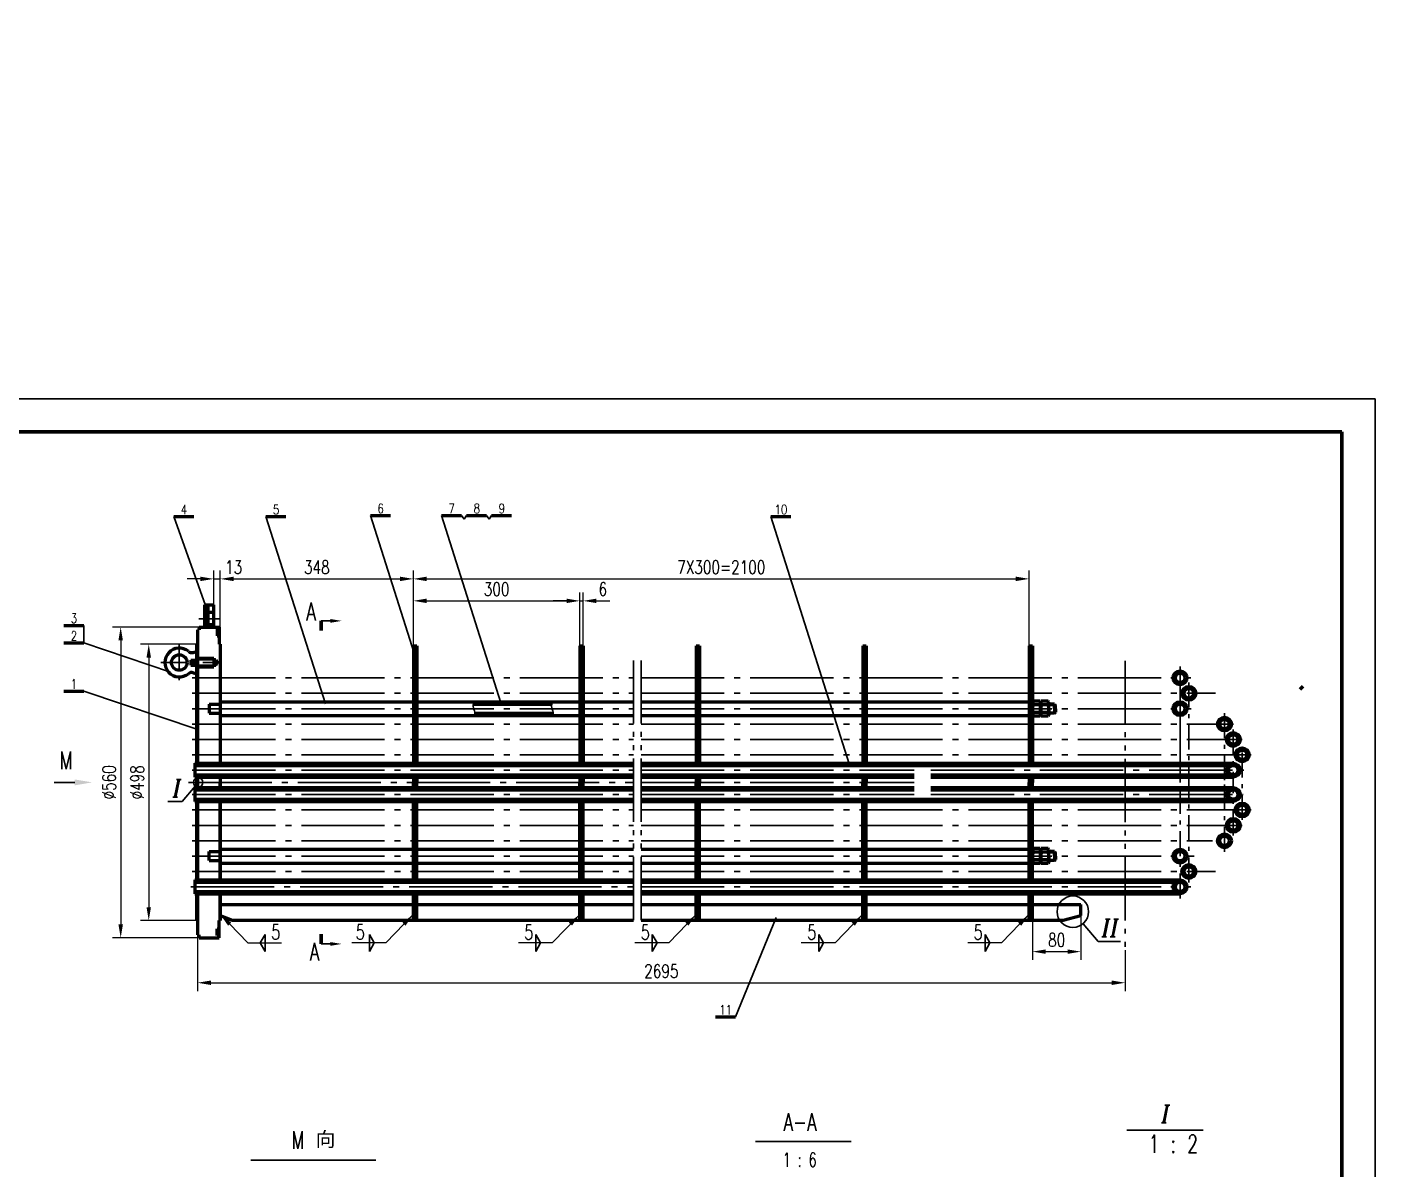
# Model space of a CAD drawing. Extents: x 0 to 25472, y -20 to 7186.
# Drawn here: x 7789 to 10218, y 2155 to 4214 of the extents above; entities that cross this region are included whole.
import ezdxf
from ezdxf.enums import TextEntityAlignment as Align

# ---------------------------------------------------------------- set-up
doc = ezdxf.new("R2010")
doc.units = 0
doc.header["$LTSCALE"] = 60
doc.header["$MEASUREMENT"] = 0
doc.header["$PDMODE"] = 1
for name, pattern in [('JXX-L', [2.95, 1.9, -0.25, 0.15, -0.25, 0.15, -0.25]), ('XX-S', [0.5, 0.3, -0.2]), ('ZXX-L', [3.28, 2.5, -0.3, 0.18, -0.3]), ('ZXX-S', [1.27, 0.75, -0.2, 0.12, -0.2])]:
    doc.linetypes.add(name, pattern=pattern)
doc.layers.get('Defpoints').update_dxf_attribs({"linetype": 'CONTINUOUS'})
doc.layers.add('1', color=4, linetype='CONTINUOUS')
for name, color, linetype, lineweight in [('A 粗实线', 1, 'CONTINUOUS', 60), ('B 细实线', 7, 'CONTINUOUS', 30), ('C 文 字', 2, 'CONTINUOUS', 30), ('D 短中心线', 3, 'ZXX-S', 30), ('E 长中心线', 3, 'ZXX-L', 30), ('F 短虚线', 6, 'XX-S', 40), ('I 长双点线', 3, 'JXX-L', 30)]:
    doc.layers.add(name, color=color, linetype=linetype, lineweight=lineweight)
doc.styles.add('HZTXT', font='TXT.SHX', dxfattribs={"width": 0.75, "bigfont": 'HZTXT'})
doc.styles.add('ITALICT', font='ITALICT.shx', dxfattribs={"width": 0.7})
doc.styles.add('ROMANC', font='romanc', dxfattribs={"width": 0.7, "height": 6})
doc.styles.add('标题中文', font='SimSun.ttf', dxfattribs={"width": 0.7})
doc.dimstyles.new('通用标注4.0', dxfattribs={"dimtxt": 4, "dimasz": 4, "dimexe": 2.5, "dimexo": 0, "dimgap": 1.5, "dimtad": 1, "dimdec": 0, "dimzin": 0, "dimdsep": 46, "dimtxsty": 'HZTXT', "dimcen": 0, "dimadec": 0, "dimazin": 0, "dimtfac": 0.375, "dimtdec": 0, "dimtmove": 2, "dimatfit": 3, "dimfxl": 0, "dimtzin": 0, "dimarcsym": 0})

# ---------------------------------------------------------------- blocks, each defined once
blk = doc.blocks.new('*D172')
at = {"layer": 'C 文 字', "color": 0, "lineweight": -2}
for p, q in [((8485.2, 3218.9), (8485.2, 3233.9)), ((9595, 3098.1), (9595, 3233.9)), ((8509.2, 3218.9), (9571, 3218.9))]:
    blk.add_line(p, q, dxfattribs=at)
at = {"layer": 'C 文 字', "color": 0}
for points in [[(8509.2, 3222.9), (8509.2, 3214.9), (8485.2, 3218.9)], [(9571, 3222.9), (9571, 3214.9), (9595, 3218.9)]]:
    blk.add_solid(points, dxfattribs=at)
at = {"layer": 'Defpoints', "color": 0}
for p in [(8485.2, 3218.9), (9595, 3218.9), (9595, 3098.1)]:
    blk.add_point(p, dxfattribs=at)
at = {"layer": 'C 文 字', "color": 0, "insert": (9040.1, 3239.9), "char_height": 24, "attachment_point": 5, "style": 'HZTXT'}
blk.add_mtext('7X300=2100', dxfattribs=at)
blk = doc.blocks.new('*D171')
at = {"layer": 'C 文 字', "color": 0, "lineweight": -2}
for p, q in [((8485.2, 3098.1), (8485.2, 3194.3)), ((8785.2, 3098.1), (8785.2, 3194.3)), ((8509.2, 3179.3), (8761.2, 3179.3))]:
    blk.add_line(p, q, dxfattribs=at)
at = {"layer": 'C 文 字', "color": 0}
for points in [[(8509.2, 3183.3), (8509.2, 3175.3), (8485.2, 3179.3)], [(8761.2, 3183.3), (8761.2, 3175.3), (8785.2, 3179.3)]]:
    blk.add_solid(points, dxfattribs=at)
at = {"layer": 'Defpoints', "color": 0}
for p in [(8785.2, 3179.3), (8485.2, 3098.1), (8785.2, 3098.1)]:
    blk.add_point(p, dxfattribs=at)
at = {"layer": 'C 文 字', "color": 0, "insert": (8635.2, 3200.3), "char_height": 24, "attachment_point": 5, "style": 'HZTXT'}
blk.add_mtext('300', dxfattribs=at)
blk = doc.blocks.new('*D175')
at = {"layer": 'C 文 字', "color": 0, "lineweight": -2}
for p, q in [((8125.2, 3167.1), (8125.2, 3233.9)), ((8137.2, 3132.1), (8137.2, 3233.9)), ((8101.2, 3218.9), (8077.2, 3218.9)), ((8125.2, 3218.9), (8137.2, 3218.9)), ((8161.2, 3218.9), (8185.2, 3218.9))]:
    blk.add_line(p, q, dxfattribs=at)
at = {"layer": 'C 文 字', "color": 0}
for points in [[(8101.2, 3222.9), (8101.2, 3214.9), (8125.2, 3218.9)], [(8161.2, 3222.9), (8161.2, 3214.9), (8137.2, 3218.9)]]:
    blk.add_solid(points, dxfattribs=at)
at = {"layer": 'Defpoints', "color": 0}
for p in [(8137.2, 3218.9), (8125.2, 3167.1), (8137.2, 3132.1)]:
    blk.add_point(p, dxfattribs=at)
at = {"layer": 'C 文 字', "color": 0, "insert": (8161.2, 3239.9), "char_height": 24, "attachment_point": 5, "style": 'HZTXT'}
blk.add_mtext('13', dxfattribs=at)
blk = doc.blocks.new('*D170')
at = {"layer": 'C 文 字', "color": 0, "lineweight": -2}
for p, q in [((8137.2, 3101.1), (8137.2, 3233.9)), ((8485.2, 3098.1), (8485.2, 3233.9)), ((8161.2, 3218.9), (8461.2, 3218.9))]:
    blk.add_line(p, q, dxfattribs=at)
at = {"layer": 'C 文 字', "color": 0}
for points in [[(8161.2, 3222.9), (8161.2, 3214.9), (8137.2, 3218.9)], [(8461.2, 3222.9), (8461.2, 3214.9), (8485.2, 3218.9)]]:
    blk.add_solid(points, dxfattribs=at)
at = {"layer": 'Defpoints', "color": 0}
for p in [(8485.2, 3218.9), (8137.2, 3101.1), (8485.2, 3098.1)]:
    blk.add_point(p, dxfattribs=at)
at = {"layer": 'C 文 字', "color": 0, "insert": (8311.2, 3239.9), "char_height": 24, "attachment_point": 5, "style": 'HZTXT'}
blk.add_mtext('348', dxfattribs=at)
blk = doc.blocks.new('*D173')
at = {"layer": 'C 文 字', "color": 0, "lineweight": -2}
for p, q in [((8785.2, 3098.1), (8785.2, 3194.3)), ((8791.2, 3098.1), (8791.2, 3194.3)), ((8761.2, 3179.3), (8737.2, 3179.3)), ((8785.2, 3179.3), (8791.2, 3179.3)), ((8815.2, 3179.3), (8839.2, 3179.3))]:
    blk.add_line(p, q, dxfattribs=at)
at = {"layer": 'C 文 字', "color": 0}
for points in [[(8761.2, 3183.3), (8761.2, 3175.3), (8785.2, 3179.3)], [(8815.2, 3183.3), (8815.2, 3175.3), (8791.2, 3179.3)]]:
    blk.add_solid(points, dxfattribs=at)
at = {"layer": 'Defpoints', "color": 0}
for p in [(8791.2, 3179.3), (8785.2, 3098.1), (8791.2, 3098.1)]:
    blk.add_point(p, dxfattribs=at)
at = {"layer": 'C 文 字', "color": 0, "insert": (8826.6, 3200.4), "char_height": 24, "attachment_point": 5, "style": 'HZTXT'}
blk.add_mtext('6', dxfattribs=at)
blk = doc.blocks.new('*D174')
at = {"layer": 'C 文 字', "color": 0, "lineweight": -2}
for p, q in [((9601, 2606.1), (9601, 2532)), ((9688.4, 2612.1), (9688.4, 2532)), ((9625, 2547), (9664.4, 2547))]:
    blk.add_line(p, q, dxfattribs=at)
at = {"layer": 'C 文 字', "color": 0}
for points in [[(9625, 2551), (9625, 2543), (9601, 2547)], [(9664.4, 2551), (9664.4, 2543), (9688.4, 2547)]]:
    blk.add_solid(points, dxfattribs=at)
at = {"layer": 'Defpoints', "color": 0}
for p in [(9601, 2606.1), (9688.4, 2612.1), (9688.4, 2547)]:
    blk.add_point(p, dxfattribs=at)
at = {"layer": 'C 文 字', "color": 0, "insert": (9644.7, 2568), "char_height": 24, "attachment_point": 5, "style": 'HZTXT'}
blk.add_mtext('80', dxfattribs=at)
blk = doc.blocks.new('*D176')
at = {"layer": 'C 文 字', "color": 0, "lineweight": -2}
for p, q in [((8096.2, 2577.1), (8096.2, 2475.9)), ((9768, 2549.6), (9768, 2475.9)), ((8120.2, 2490.9), (9744, 2490.9))]:
    blk.add_line(p, q, dxfattribs=at)
at = {"layer": 'C 文 字', "color": 0}
for points in [[(8120.2, 2494.9), (8120.2, 2486.9), (8096.2, 2490.9)], [(9744, 2494.9), (9744, 2486.9), (9768, 2490.9)]]:
    blk.add_solid(points, dxfattribs=at)
at = {"layer": 'Defpoints', "color": 0}
for p in [(8096.2, 2577.1), (9768, 2549.6), (9768, 2490.9)]:
    blk.add_point(p, dxfattribs=at)
at = {"layer": 'C 文 字', "color": 0, "insert": (8932.1, 2511.9), "char_height": 24, "attachment_point": 5, "style": 'HZTXT'}
blk.add_mtext('2695', dxfattribs=at)
blk = doc.blocks.new('*D177')
at = {"layer": 'C 文 字', "color": 0, "lineweight": -2}
for p, q in [((8094.2, 3101.1), (7993.2, 3101.1)), ((8008.2, 3077.1), (8008.2, 2627.1)), ((8094.2, 2603.1), (7993.2, 2603.1))]:
    blk.add_line(p, q, dxfattribs=at)
at = {"layer": 'C 文 字', "color": 0}
for points in [[(8004.2, 3077.1), (8012.2, 3077.1), (8008.2, 3101.1)], [(8004.2, 2627.1), (8012.2, 2627.1), (8008.2, 2603.1)]]:
    blk.add_solid(points, dxfattribs=at)
at = {"layer": 'Defpoints', "color": 0}
for p in [(8094.2, 3101.1), (8008.2, 2603.1), (8094.2, 2603.1)]:
    blk.add_point(p, dxfattribs=at)
at = {"layer": 'C 文 字', "color": 0, "insert": (7987.2, 2852.1), "char_height": 24, "attachment_point": 5, "rotation": 90, "style": 'HZTXT'}
blk.add_mtext('%%c498', dxfattribs=at)
blk = doc.blocks.new('*D178')
at = {"layer": 'C 文 字', "color": 0, "lineweight": -2}
for p, q in [((8099.2, 3132.1), (7942.6, 3132.1)), ((7957.6, 3108.1), (7957.6, 2596.1)), ((8099.2, 2572.1), (7942.6, 2572.1))]:
    blk.add_line(p, q, dxfattribs=at)
at = {"layer": 'C 文 字', "color": 0}
for points in [[(7953.6, 3108.1), (7961.6, 3108.1), (7957.6, 3132.1)], [(7953.6, 2596.1), (7961.6, 2596.1), (7957.6, 2572.1)]]:
    blk.add_solid(points, dxfattribs=at)
at = {"layer": 'Defpoints', "color": 0}
for p in [(8099.2, 3132.1), (7957.6, 2572.1), (8099.2, 2572.1)]:
    blk.add_point(p, dxfattribs=at)
at = {"layer": 'C 文 字', "color": 0, "insert": (7936.6, 2852.1), "char_height": 24, "attachment_point": 5, "rotation": 90, "style": 'HZTXT'}
blk.add_mtext('%%c560', dxfattribs=at)

msp = doc.modelspace()

# ---------------------------------------------------------------- linework, layer by layer
at = {"layer": '1', "linetype": 'ByBlock'}
msp.add_point((8174.7, 4213.7), dxfattribs=at)
at = {"layer": 'A 粗实线', "color": 5, "lineweight": 120}
for p, q in [((10158.5, 3483.7), (5322.5, 3483.7)), ((10158.5, 39.7), (10158.5, 3483.7))]:
    msp.add_line(p, q, dxfattribs=at)
at = {"layer": 'A 粗实线'}
for p, q in [((8053.1, 3331.1), (8089.2, 3331.1)), ((8219.4, 3331.1), (8255.5, 3331.1)), ((8407.7, 3333), (8443.8, 3333)), ((8535.8, 3333), (8571.9, 3333)), ((8581, 3333), (8617.1, 3333)), ((8626.2, 3333), (8662.3, 3333)), ((9129.3, 3331.1), (9165.4, 3331.1)), ((8109.2, 3132.1), (8109.2, 3172.1)), ((8109.2, 3172.1), (8125.2, 3172.1)), ((8115.2, 3132.1), (8115.2, 3172.1)), ((8125.2, 3132.1), (8125.2, 3172.1)), ((7854.9, 3135.1), (7891, 3135.1)), ((8125.2, 3158.4), (8115.2, 3158.4)), ((8125.2, 3135.8), (8115.2, 3135.8)), ((8096.2, 3127.1), (8096.2, 3101.1)), ((8096.2, 3127.1), (8099.2, 3127.1)), ((8099.2, 3132.1), (8135.2, 3132.1)), ((8099.2, 3132.1), (8099.2, 3127.1)), ((8131.2, 3128.1), (8131.2, 3116.1)), ((8131.2, 3128.1), (8135.2, 3128.1)), ((8131.2, 3116.1), (8135.2, 3116.1)), ((8135.2, 3132.1), (8135.2, 3101.1)), ((7854.9, 3103.5), (7891, 3103.5)), ((8088.2, 3086.3), (8094.2, 3087.7)), ((8094.2, 3101.1), (8094.2, 2886.6)), ((8096.2, 3101.1), (8094.2, 3101.1)), ((8096.2, 3101.1), (8096.2, 2886.6)), ((8135.2, 3101.1), (8137.2, 3101.1)), ((8137.2, 3101.1), (8137.2, 2886.6)), ((8137.2, 3100.6), (8137.2, 2886.6)), ((8485.2, 3098.1), (8485.2, 2886.6)), ((8485.2, 3098.1), (8491.2, 3098.1)), ((8491.2, 3098.1), (8491.2, 2886.6)), ((8785.2, 3098.1), (8785.2, 2886.6)), ((8785.2, 3098.1), (8791.2, 3098.1)), ((8791.2, 3098.1), (8791.2, 2886.6)), ((8995, 3098.1), (8995, 2886.6)), ((8995, 3098.1), (9001, 3098.1)), ((9001, 3098.1), (9001, 2886.6)), ((9295, 3098.1), (9295, 2886.6)), ((9295, 3098.1), (9301, 3098.1)), ((9301, 3098.1), (9301, 2886.6)), ((9595, 3098.1), (9595, 2886.6)), ((9595, 3098.1), (9601, 3098.1)), ((9601, 3098.1), (9601, 2886.6)), ((8084.2, 3072.6), (8094.2, 3072.6)), ((8084.2, 3072.6), (8084.2, 3063.6)), ((8084.2, 3063.6), (8094.2, 3063.6)), ((8094.2, 3076.1), (8125.2, 3076.1)), ((8125.2, 3076.1), (8125.2, 3060.1)), ((8125.2, 3073.1), (8129.2, 3073.1)), ((8125.2, 3063.1), (8129.2, 3063.1)), ((8129.2, 3073.1), (8132.1, 3068.1)), ((8129.2, 3073.1), (8129.2, 3063.1)), ((8129.2, 3063.1), (8132.1, 3068.1)), ((8088.2, 3049.8), (8094.2, 3048.4)), ((8094.2, 3060.1), (8125.2, 3060.1)), ((7854.9, 3016.7), (7891, 3016.7)), ((10088.5, 3025), (10082.8, 3019.3)), ((8117.2, 2992.9), (8137.2, 2992.9)), ((8117.2, 2992.9), (8117.2, 2976.9)), ((8137.2, 2997.4), (8485.2, 2997.4)), ((8491.2, 2997.4), (8785.2, 2997.4)), ((8593.2, 2992.9), (8734.5, 2992.9)), ((8791.2, 2997.4), (8882, 2997.4)), ((8895.5, 2997.4), (8995, 2997.4)), ((9001, 2997.4), (9295, 2997.4)), ((9301, 2997.4), (9595, 2997.4)), ((9601, 2996.6), (9602.1, 2998.4)), ((9601, 2984.9), (9601, 2996.6)), ((9614.8, 2998.4), (9602.1, 2998.4)), ((9614.8, 2991.7), (9602.1, 2991.7)), ((9615.8, 2996.6), (9614.8, 2998.4)), ((9615.8, 2996.6), (9616.9, 2998.4)), ((9615.8, 2984.9), (9615.8, 2996.6)), ((9615.8, 2984.9), (9615.8, 2996.6)), ((9629.6, 2998.4), (9616.9, 2998.4)), ((9629.6, 2991.7), (9616.9, 2991.7)), ((9630.6, 2996.6), (9629.6, 2998.4)), ((9630.6, 2984.9), (9630.6, 2996.6)), ((9640.5, 2992.9), (9630.6, 2992.9)), ((9640.5, 2992.9), (9642.5, 2990.9)), ((9640.5, 2984.9), (9640.5, 2992.9)), ((9642.5, 2984.9), (9642.5, 2990.9)), ((8117.2, 2976.9), (8137.2, 2976.9)), ((8137.2, 2972.4), (8485.2, 2972.4)), ((8491.2, 2972.4), (8785.2, 2972.4)), ((8595.8, 2976.9), (8737, 2976.9)), ((8791.2, 2972.4), (8882, 2972.4)), ((8895.5, 2972.4), (8995, 2972.4)), ((9001, 2972.4), (9295, 2972.4)), ((9301, 2972.4), (9595, 2972.4)), ((9601, 2984.9), (9601, 2973.2)), ((9601, 2973.2), (9602.1, 2971.4)), ((9614.8, 2978.2), (9602.1, 2978.2)), ((9614.8, 2971.4), (9602.1, 2971.4)), ((9615.8, 2973.2), (9614.8, 2971.4)), ((9615.8, 2984.9), (9615.8, 2973.2)), ((9615.8, 2984.9), (9615.8, 2973.2)), ((9615.8, 2973.2), (9616.9, 2971.4)), ((9629.6, 2978.2), (9616.9, 2978.2)), ((9629.6, 2971.4), (9616.9, 2971.4)), ((9630.6, 2973.2), (9629.6, 2971.4)), ((9630.6, 2984.9), (9630.6, 2973.2)), ((9640.5, 2976.9), (9630.6, 2976.9)), ((9640.5, 2984.9), (9640.5, 2976.9)), ((9640.5, 2976.9), (9642.5, 2978.9)), ((9642.5, 2984.9), (9642.5, 2978.9)), ((8091.2, 2886.6), (8882, 2886.6)), ((8091.2, 2886.6), (8091.2, 2861.6)), ((8091.2, 2882.6), (8882, 2882.6)), ((8895.5, 2886.6), (9963, 2886.6)), ((8895.5, 2882.6), (9953.9, 2882.6)), ((8091.2, 2865.6), (8882, 2865.6)), ((8091.2, 2861.6), (8882, 2861.6)), ((8094.2, 2861.6), (8094.2, 2842.6)), ((8094.2, 2857.1), (8096.2, 2857.1)), ((8094.2, 2847.1), (8096.2, 2847.1)), ((8096.2, 2861.6), (8096.2, 2842.6)), ((8137.2, 2861.6), (8137.2, 2852.1)), ((8137.2, 2861.6), (8137.2, 2842.6)), ((8137.2, 2842.6), (8137.2, 2852.1)), ((8485.2, 2861.6), (8485.2, 2852.1)), ((8485.2, 2842.6), (8485.2, 2852.1)), ((8491.2, 2861.6), (8491.2, 2852.1)), ((8491.2, 2842.6), (8491.2, 2852.1)), ((8785.2, 2861.6), (8785.2, 2852.1)), ((8785.2, 2842.6), (8785.2, 2852.1)), ((8791.2, 2861.6), (8791.2, 2852.1)), ((8791.2, 2842.6), (8791.2, 2852.1)), ((8895.5, 2865.6), (9387.5, 2865.6)), ((8895.5, 2861.6), (9387.5, 2861.6)), ((8995, 2861.6), (8995, 2852.1)), ((8995, 2842.6), (8995, 2852.1)), ((9001, 2861.6), (9001, 2852.1)), ((9001, 2842.6), (9001, 2852.1)), ((9295, 2861.6), (9295, 2852.1)), ((9295, 2842.6), (9295, 2852.1)), ((9301, 2861.6), (9301, 2852.1)), ((9301, 2842.6), (9301, 2852.1)), ((9417.9, 2865.6), (9953.9, 2865.6)), ((9417.9, 2861.6), (9963, 2861.6)), ((9595, 2861.6), (9595, 2852.1)), ((9595, 2842.6), (9595, 2852.1)), ((9601, 2861.6), (9601, 2852.1)), ((9601, 2842.6), (9601, 2852.1)), ((8091.2, 2842.6), (8882, 2842.6)), ((8091.2, 2842.6), (8091.2, 2817.6)), ((8091.2, 2838.6), (8882, 2838.6)), ((8091.2, 2821.6), (8882, 2821.6)), ((8895.5, 2842.6), (9387.5, 2842.6)), ((8895.5, 2838.6), (9387.5, 2838.6)), ((8895.5, 2821.6), (9953.9, 2821.6)), ((9417.9, 2842.6), (9963, 2842.6)), ((9417.9, 2838.6), (9953.9, 2838.6)), ((8091.2, 2817.6), (8882, 2817.6)), ((8094.2, 2817.6), (8094.2, 2676.3)), ((8096.2, 2817.6), (8096.2, 2676.3)), ((8137.2, 2676.3), (8137.2, 2817.6)), ((8137.2, 2817.6), (8137.2, 2676.3)), ((8485.2, 2676.3), (8485.2, 2817.6)), ((8491.2, 2676.3), (8491.2, 2817.6)), ((8785.2, 2676.3), (8785.2, 2817.6)), ((8791.2, 2676.3), (8791.2, 2817.6)), ((8895.5, 2817.6), (9963, 2817.6)), ((8995, 2676.3), (8995, 2817.6)), ((9001, 2676.3), (9001, 2817.6)), ((9295, 2676.3), (9295, 2817.6)), ((9301, 2676.3), (9301, 2817.6)), ((9595, 2676.3), (9595, 2817.6)), ((9601, 2676.3), (9601, 2817.6)), ((8117.2, 2727.2), (8137.2, 2727.2)), ((8117.2, 2711.2), (8117.2, 2727.2)), ((8137.2, 2731.7), (8485.2, 2731.7)), ((8491.2, 2731.7), (8785.2, 2731.7)), ((8791.2, 2731.7), (8882, 2731.7)), ((8895.5, 2731.7), (8995, 2731.7)), ((9001, 2731.7), (9295, 2731.7)), ((9301, 2731.7), (9595, 2731.7)), ((9601, 2730.9), (9602.1, 2732.7)), ((9601, 2719.2), (9601, 2730.9)), ((9614.8, 2732.7), (9602.1, 2732.7)), ((9614.8, 2726), (9602.1, 2726)), ((9615.8, 2730.9), (9614.8, 2732.7)), ((9615.8, 2730.9), (9616.9, 2732.7)), ((9615.8, 2719.2), (9615.8, 2730.9)), ((9615.8, 2719.2), (9615.8, 2730.9)), ((9629.6, 2732.7), (9616.9, 2732.7)), ((9629.6, 2726), (9616.9, 2726)), ((9630.6, 2730.9), (9629.6, 2732.7)), ((9630.6, 2719.2), (9630.6, 2730.9)), ((9640.5, 2727.2), (9630.6, 2727.2)), ((9640.5, 2719.2), (9640.5, 2727.2)), ((9640.5, 2727.2), (9642.5, 2725.2)), ((9642.5, 2719.2), (9642.5, 2725.2)), ((8117.2, 2711.2), (8137.2, 2711.2)), ((8137.2, 2706.7), (8485.2, 2706.7)), ((8491.2, 2706.7), (8785.2, 2706.7)), ((8791.2, 2706.7), (8882, 2706.7)), ((8895.5, 2706.7), (8995, 2706.7)), ((9001, 2706.7), (9295, 2706.7)), ((9301, 2706.7), (9595, 2706.7)), ((9601, 2719.2), (9601, 2707.5)), ((9601, 2707.5), (9602.1, 2705.7)), ((9614.8, 2712.5), (9602.1, 2712.5)), ((9614.8, 2705.7), (9602.1, 2705.7)), ((9615.8, 2707.5), (9614.8, 2705.7)), ((9615.8, 2719.2), (9615.8, 2707.5)), ((9615.8, 2719.2), (9615.8, 2707.5)), ((9615.8, 2707.5), (9616.9, 2705.7)), ((9629.6, 2712.5), (9616.9, 2712.5)), ((9629.6, 2705.7), (9616.9, 2705.7)), ((9630.6, 2707.5), (9629.6, 2705.7)), ((9630.6, 2719.2), (9630.6, 2707.5)), ((9640.5, 2711.2), (9630.6, 2711.2)), ((9640.5, 2719.2), (9640.5, 2711.2)), ((9640.5, 2711.2), (9642.5, 2713.2)), ((9642.5, 2719.2), (9642.5, 2713.2)), ((8091.2, 2676.3), (8882, 2676.3)), ((8091.2, 2676.3), (8091.2, 2651.3)), ((8895.5, 2676.3), (9867, 2676.3)), ((8091.2, 2672.3), (8882, 2672.3)), ((8091.2, 2655.3), (8882, 2655.3)), ((8091.2, 2651.3), (8882, 2651.3)), ((8094.2, 2651.3), (8094.2, 2603.1)), ((8096.2, 2651.3), (8096.2, 2577.1)), ((8137.2, 2603.6), (8137.2, 2651.3)), ((8137.2, 2651.3), (8137.2, 2603.1)), ((8485.2, 2604.6), (8485.2, 2651.3)), ((8491.2, 2604.6), (8491.2, 2651.3)), ((8785.2, 2604.6), (8785.2, 2651.3)), ((8791.2, 2604.6), (8791.2, 2651.3)), ((8895.5, 2672.3), (9857.9, 2672.3)), ((8895.5, 2655.3), (9857.9, 2655.3)), ((8895.5, 2651.3), (9867, 2651.3)), ((8995, 2604.6), (8995, 2651.3)), ((9001, 2604.6), (9001, 2651.3)), ((9295, 2604.6), (9295, 2651.3)), ((9301, 2604.6), (9301, 2651.3)), ((9595, 2604.6), (9595, 2651.3)), ((9601, 2604.6), (9601, 2651.3)), ((8137.2, 2632.1), (8485.2, 2632.1)), ((8491.2, 2632.1), (8785.2, 2632.1)), ((8791.2, 2632.1), (8882, 2632.1)), ((8895.5, 2632.1), (8995, 2632.1)), ((9001, 2632.1), (9295, 2632.1)), ((9301, 2632.1), (9595, 2632.1)), ((9601, 2632.1), (9688.4, 2632.1)), ((9688.4, 2612.1), (9688.4, 2632.1)), ((8096.2, 2603.1), (8094.2, 2603.1)), ((8135.2, 2603.1), (8137.2, 2603.1)), ((8135.2, 2572.1), (8135.2, 2603.1)), ((8137.2, 2612.1), (8158.4, 2603.6)), ((8158.4, 2603.6), (8882, 2603.6)), ((8485.2, 2604.6), (8491.2, 2604.6)), ((8785.2, 2604.6), (8791.2, 2604.6)), ((8895.5, 2603.6), (9301, 2603.6)), ((8995, 2604.6), (9001, 2604.6)), ((9295, 2604.6), (9301, 2604.6)), ((9301, 2603.6), (9656.6, 2603.6)), ((9595, 2604.6), (9601, 2604.6)), ((9656.6, 2603.6), (9688.4, 2612.1)), ((8096.2, 2577.1), (8099.2, 2577.1)), ((8099.2, 2572.1), (8099.2, 2577.1)), ((8131.2, 2576.1), (8131.2, 2588.1)), ((8131.2, 2588.1), (8135.2, 2588.1)), ((8131.2, 2576.1), (8135.2, 2576.1)), ((8099.2, 2572.1), (8135.2, 2572.1)), ((9029.6, 2429.5), (9065.7, 2429.5))]:
    msp.add_line(p, q, dxfattribs=at)
at = {"layer": 'A 粗实线', "lineweight": 80}
for p, q in [((8319.1, 3143.2), (8319.1, 3125.7)), ((8319.1, 2560.9), (8319.1, 2578.5))]:
    msp.add_line(p, q, dxfattribs=at)
at = {"layer": 'A 粗实线'}
for centre, radius in [((8063.2, 3068.1), 14), ((9867, 3040.4), 12.5), ((9867, 3040.4), 8.5), ((9883, 3012.6), 12.5), ((9883, 3012.6), 8.5), ((9867, 2984.9), 12.5), ((9867, 2984.9), 8.5), ((9947, 2957.2), 12.5), ((9947, 2957.2), 8.5), ((9963, 2929.5), 12.5), ((9963, 2929.5), 8.5), ((9979, 2901.8), 12.5), ((9979, 2901.8), 8.5), ((9963, 2874.1), 12.5), ((9963, 2874.1), 8.5), ((9963, 2830.1), 12.5), ((9963, 2830.1), 8.5), ((9979, 2802.4), 12.5), ((9979, 2802.4), 8.5), ((9963, 2774.6), 12.5), ((9963, 2774.6), 8.5), ((9947, 2746.9), 12.5), ((9947, 2746.9), 8.5), ((9867, 2719.2), 12.5), ((9867, 2719.2), 8.5), ((9883, 2691.5), 12.5), ((9883, 2691.5), 8.5), ((9867, 2663.8), 12.5), ((9867, 2663.8), 8.5)]:
    msp.add_circle(centre, radius, dxfattribs=at)
for centre, radius, start, end in [((8063.2, 3068.1), 26, 50.9519, 309.0481), ((8085.9, 3096), 10, 230.9519, 283.5219), ((8085.9, 3040.1), 10, 76.4781, 129.0481), ((9631, 3000.4), 30.2, 187.1415, 196.7234), ((9623.4, 2984.9), 22.3, 162.412, 180), ((9585.8, 3000.4), 30.2, 343.2766, 352.8585), ((9593.5, 2984.9), 22.3, 0, 17.588), ((9645.8, 3000.4), 30.2, 187.1415, 196.7234), ((9638.2, 2984.9), 22.3, 162.412, 180), ((9600.6, 3000.4), 30.2, 343.2766, 352.8585), ((9608.3, 2984.9), 22.3, 0, 17.588), ((9623.4, 2984.9), 22.3, 180, 197.588), ((9631, 2969.5), 30.2, 163.2766, 172.8585), ((9593.5, 2984.9), 22.3, 342.412, 0), ((9585.8, 2969.5), 30.2, 7.1415, 16.7234), ((9638.2, 2984.9), 22.3, 180, 197.588), ((9645.8, 2969.5), 30.2, 163.2766, 172.8585), ((9608.3, 2984.9), 22.3, 342.412, 0), ((9600.6, 2969.5), 30.2, 7.1415, 16.7234), ((9631, 2734.7), 30.2, 187.1415, 196.7234), ((9623.4, 2719.2), 22.3, 162.412, 180), ((9585.8, 2734.7), 30.2, 343.2766, 352.8585), ((9593.5, 2719.2), 22.3, 0, 17.588), ((9645.8, 2734.7), 30.2, 187.1415, 196.7234), ((9638.2, 2719.2), 22.3, 162.412, 180), ((9600.6, 2734.7), 30.2, 343.2766, 352.8585), ((9608.3, 2719.2), 22.3, 0, 17.588), ((9623.4, 2719.2), 22.3, 180, 197.588), ((9631, 2703.8), 30.2, 163.2766, 172.8585), ((9593.5, 2719.2), 22.3, 342.412, 0), ((9585.8, 2703.8), 30.2, 7.1415, 16.7234), ((9638.2, 2719.2), 22.3, 180, 197.588), ((9645.8, 2703.8), 30.2, 163.2766, 172.8585), ((9608.3, 2719.2), 22.3, 342.412, 0), ((9600.6, 2703.8), 30.2, 7.1415, 16.7234)]:
    msp.add_arc(centre, radius, start, end, dxfattribs=at)
at = {"layer": 'B 细实线'}
for p, q in [((10218.5, 3543.7), (5172.5, 3543.7)), ((10218.5, -20.3), (10218.5, 3543.7)), ((8110.5, 3170.7), (8053.1, 3331.1)), ((8326.5, 2993.5), (8219.4, 3331.1)), ((8486.3, 3084.9), (8407.7, 3333)), ((8642.8, 2995.4), (8535.8, 3333)), ((8571.9, 3333), (8576.4, 3326.6)), ((8581, 3333), (8576.4, 3326.6)), ((8617.1, 3333), (8621.6, 3326.6)), ((8626.2, 3333), (8621.6, 3326.6)), ((9270.6, 2885.4), (9129.3, 3331.1)), ((7891, 3103.5), (7891, 3135.1)), ((8319.1, 3143.2), (8335.4, 3143.2)), ((8047.5, 3050.8), (7891, 3103.5)), ((8084.2, 3072.6), (8094.2, 3063.6)), ((8084.2, 3063.6), (8094.2, 3072.6)), ((8094.2, 3073.1), (8125.2, 3073.1)), ((8094.2, 3063.1), (8125.2, 3063.1)), ((8098.4, 2946.8), (7891, 3016.7)), ((9642.5, 2990.9), (9630.6, 2990.9)), ((9642.5, 2978.9), (9630.6, 2978.9)), ((7837.8, 2852.1), (7874.8, 2852.1)), ((9642.5, 2725.2), (9630.6, 2725.2)), ((9642.5, 2713.2), (9630.6, 2713.2)), ((8137.2, 2651.2), (8137.1, 2651.3)), ((9139.1, 2608.7), (9065.7, 2429.5)), ((8319.1, 2560.9), (8335.4, 2560.9)), ((9771.3, 2225.2), (9908.9, 2225.2)), ((9101.8, 2204.5), (9274.2, 2204.5)), ((8191.9, 2171.3), (8417.2, 2171.3))]:
    msp.add_line(p, q, dxfattribs=at)
for centre, radius in [((8097.3, 2852.1), 8.5), ((9673.8, 2618.9), 28.4)]:
    msp.add_circle(centre, radius, dxfattribs=at)
for points in [[(8594, 2997.4), (8593.4, 2994.6), (8591.9, 2985.4), (8596.9, 2979.9), (8595.5, 2974.7), (8594.6, 2972.4)], [(8735.3, 2997.4), (8734.6, 2994.6), (8733.2, 2985.4), (8738.1, 2979.9), (8736.7, 2974.7), (8735.8, 2972.4)]]:
    msp.add_open_spline(points, degree=3, knots=[11.301748, 11.301748, 11.301748, 11.301748, 16.512393, 27.330179, 34.601996, 34.601996, 34.601996, 34.601996], dxfattribs=at)
for points in [[(8335.4, 3139.8), (8335.4, 3146.6), (8355.8, 3143.2)], [(7874.8, 2846.8), (7874.8, 2857.3), (7906.3, 2852.1)], [(8335.4, 2564.3), (8335.4, 2557.5), (8355.8, 2560.9)]]:
    msp.add_solid(points, dxfattribs=at)
at = {"layer": 'C 文 字'}
for p, q in [((9867, 3061.1), (9867, 2852.1)), ((8091.9, 2845.5), (8068.7, 2817.8)), ((8068.7, 2817.8), (8042.4, 2817.8)), ((8217.8, 2577.8), (8209.2, 2562.6)), ((8217.8, 2577.8), (8217.8, 2547.4)), ((8405.9, 2577.8), (8405.9, 2547.4)), ((8405.9, 2577.8), (8414.5, 2562.6)), ((8705.9, 2577.8), (8714.5, 2562.6)), ((8705.9, 2577.8), (8705.9, 2547.4)), ((8915.7, 2577.8), (8915.7, 2547.4)), ((8915.7, 2577.8), (8924.3, 2562.6)), ((9215.7, 2577.8), (9215.7, 2547.4)), ((9215.7, 2577.8), (9224.3, 2562.6)), ((9515.7, 2577.8), (9515.7, 2547.4)), ((9515.7, 2577.8), (9524.3, 2562.6)), ((9692.3, 2597.3), (9719.5, 2565.3)), ((8217.8, 2547.4), (8209.2, 2562.6)), ((8405.9, 2547.4), (8414.5, 2562.6)), ((8705.9, 2547.4), (8714.5, 2562.6)), ((8915.7, 2547.4), (8924.3, 2562.6)), ((9215.7, 2547.4), (9224.3, 2562.6)), ((9515.7, 2547.4), (9524.3, 2562.6)), ((9719.5, 2565.3), (9759.9, 2565.3))]:
    msp.add_line(p, q, dxfattribs=at)
at = {"layer": 'D 短中心线'}
for p, q in [((8135.7, 3147.1), (8098.2, 3147.1)), ((8063.2, 3100.6), (8063.2, 3033.7)), ((8029.7, 3068.1), (8138.8, 3068.1)), ((9883, 3032.3), (9883, 2852.1)), ((9947, 2977), (9947, 2852.1)), ((9963, 2947.5), (9963, 2852.1)), ((9979, 2784.8), (9979, 2917.9)), ((9867, 2643), (9867, 2852.1)), ((9883, 2671.9), (9883, 2852.1)), ((9947, 2727.1), (9947, 2852.1)), ((9963, 2756.6), (9963, 2852.1))]:
    msp.add_line(p, q, dxfattribs=at)
at = {"layer": 'E 长中心线'}
for p, q in [((8086.5, 3040.4), (8882, 3040.4)), ((8895.5, 3040.4), (9886.4, 3040.4)), ((8086.5, 3012.6), (8882, 3012.6)), ((8895.5, 3012.6), (9931, 3012.6)), ((8086.5, 2984.9), (8882, 2984.9)), ((8895.5, 2984.9), (9887.3, 2984.9)), ((8086.5, 2957.2), (8882, 2957.2)), ((8895.5, 2957.2), (9963.4, 2957.2)), ((8086.5, 2929.5), (8882, 2929.5)), ((8895.5, 2929.5), (9979, 2929.5)), ((8086.5, 2901.8), (8882, 2901.8)), ((8895.5, 2901.8), (9995, 2901.8)), ((8086.5, 2874.1), (8882, 2874.1)), ((8895.5, 2874.1), (9387.5, 2874.1)), ((9417.8, 2874.1), (9982.1, 2874.1)), ((8079.9, 2852.1), (8882, 2852.1)), ((8895.5, 2852.1), (9387.5, 2852.1)), ((8086.5, 2830.1), (8882, 2830.1)), ((8895.5, 2830.1), (9387.5, 2830.1)), ((9417.8, 2830.1), (9980.8, 2830.1)), ((8086.5, 2802.4), (8882, 2802.4)), ((8895.5, 2802.4), (9995, 2802.4)), ((8086.5, 2774.6), (8882, 2774.6)), ((8895.5, 2774.6), (9979, 2774.6)), ((8086.5, 2746.9), (8882, 2746.9)), ((8895.5, 2746.9), (9925.3, 2746.9)), ((8086.5, 2719.2), (8882, 2719.2)), ((8895.5, 2719.2), (9892.3, 2719.2)), ((8086.5, 2691.5), (8882, 2691.5)), ((8895.5, 2691.5), (9931, 2691.5)), ((8084, 2663.8), (8882, 2663.8)), ((8895.5, 2663.8), (9886.4, 2663.8))]:
    msp.add_line(p, q, dxfattribs=at)
at = {"layer": 'I 长双点线'}
for p, q in [((8882, 3072), (8882, 2594.7)), ((8895.5, 3072), (8895.5, 2594.7)), ((9768, 3071.4), (9768, 2549.6))]:
    msp.add_line(p, q, dxfattribs=at)

# ---------------------------------------------------------------- texts
at = {"layer": 'C 文 字', "style": 'ROMANC', "width": 0.8}
for s, height, p in [('6', 16.9, (8426.1, 3345.7)), ('7', 16.9, (8554.2, 3345.7)), ('8', 16.9, (8599.4, 3345.7)), ('9', 16.9, (8644.7, 3345.7)), ('4', 16.9, (8071.6, 3343.8)), ('5', 16.9, (8237.9, 3343.8)), ('10', 16.94, (9147.7, 3343.8)), ('3', 16.9, (7873.4, 3147.8)), ('2', 16.9, (7873.4, 3116.2)), ('1', 16.9, (7873.4, 3029.4)), ('11', 16.94, (9048, 2442.3))]:
    msp.add_text(s, height=height, dxfattribs=at).set_placement(p, align=Align.MIDDLE)
at = {"layer": 'C 文 字', "style": 'ROMANC', "width": 0.7}
for s, height, p in [('A', 32.3, (8292.2, 3143.9)), ('M', 31.7, (7847.9, 2876.2)), ('A', 32.3, (8298.5, 2530.8)), ('A-A', 32.26, (9152.3, 2223.8)), ('M', 31.7, (8265.7, 2191.6)), ('1 : 6', 25.09, (9150.6, 2159.2))]:
    msp.add_text(s, height=height, dxfattribs=at).set_placement(p)
at = {"layer": 'C 文 字', "style": 'HZTXT', "width": 0.7}
for s, height, p in [('5', 27, (8229, 2582.4)), ('5', 27, (8381.3, 2582.4)), ('5', 27, (8685.1, 2582)), ('5', 27, (8895, 2582)), ('5', 27, (9195, 2582)), ('5', 27, (9495, 2582)), ('1 : 2', 32.39, (9810.4, 2200.4))]:
    msp.add_text(s, height=height, dxfattribs=at).set_placement(p, align=Align.MIDDLE_LEFT)
at = {"layer": 'C 文 字', "style": '标题中文'}
msp.add_text('向', height=26.1, dxfattribs=at).set_placement((8308.9, 2195.8))
at = {"layer": 'F 短虚线', "style": 'ITALICT', "width": 0.8}
for s, height, p in [('I', 31.7, (8051.5, 2825.7)), ('II', 31.74, (9725.9, 2573.9)), ('I', 31.7, (9833.3, 2238.6))]:
    msp.add_text(s, height=height, dxfattribs=at).set_placement(p)

# ---------------------------------------------------------------- dimensions: what is measured, and where the dimension line sits
at = {"layer": 'C 文 字'}
dim = msp.add_linear_dim(base=(8137.2, 3218.9), p1=(8125.2, 3167.1), p2=(8137.2, 3132.1), text='13', dimstyle='通用标注4.0', override={"dimscale": 6, "dimtmove": 1}, dxfattribs=at)
dim.commit()
dim.dimension.update_dxf_attribs({"geometry": '*D175', "text_midpoint": (8161.2, 3218.9), "dimtype": 160})
for base, p1, p2, picture, middle in [((8485.2, 3218.9), (8137.2, 3101.1), (8485.2, 3098.1), '*D170', (8311.2, 3239.9)), ((8785.2, 3179.3), (8485.2, 3098.1), (8785.2, 3098.1), '*D171', (8635.2, 3200.3))]:
    dim = msp.add_linear_dim(base=base, p1=p1, p2=p2, dimstyle='通用标注4.0', override={"dimscale": 6}, dxfattribs=at)
    dim.commit()
    dim.dimension.update_dxf_attribs({"geometry": picture, "text_midpoint": middle})
for base, p1, p2, text, picture, middle in [((9595, 3218.9), (8485.2, 3218.9), (9595, 3098.1), '7X300=2100', '*D172', (9040.1, 3239.9)), ((9688.4, 2547), (9601, 2606.1), (9688.4, 2612.1), '80', '*D174', (9644.7, 2568)), ((9768, 2490.9), (8096.2, 2577.1), (9768, 2549.6), '2695', '*D176', (8932.1, 2511.9))]:
    dim = msp.add_linear_dim(base=base, p1=p1, p2=p2, text=text, dimstyle='通用标注4.0', override={"dimscale": 6}, dxfattribs=at)
    dim.commit()
    dim.dimension.update_dxf_attribs({"geometry": picture, "text_midpoint": middle})
dim = msp.add_linear_dim(base=(8791.2, 3179.3), p1=(8785.2, 3098.1), p2=(8791.2, 3098.1), dimstyle='通用标注4.0', override={"dimscale": 6, "dimtmove": 1}, dxfattribs=at)
dim.commit()
dim.dimension.update_dxf_attribs({"geometry": '*D173', "text_midpoint": (8826.6, 3179.4), "dimtype": 160})
for base, p1, p2, text, picture, middle in [((7957.6, 2572.1), (8099.2, 3132.1), (8099.2, 2572.1), '%%c560', '*D178', (7936.6, 2852.1)), ((8008.2, 2603.1), (8094.2, 3101.1), (8094.2, 2603.1), '%%c498', '*D177', (7987.2, 2852.1))]:
    dim = msp.add_linear_dim(base=base, p1=p1, p2=p2, angle=90, text=text, dimstyle='通用标注4.0', override={"dimscale": 6}, dxfattribs=at)
    dim.commit()
    dim.dimension.update_dxf_attribs({"geometry": picture, "text_midpoint": middle})

# ---------------------------------------------------------------- leaders
for points in [[(8137.3, 2613.9), (8186.8, 2562.6), (8247.7, 2562.6)], [(8484.9, 2613.9), (8435.4, 2562.6), (8374.5, 2562.6)], [(8784.9, 2613.9), (8735.4, 2562.6), (8674.5, 2562.6)], [(8994.7, 2613.9), (8945.3, 2562.6), (8884.3, 2562.6)], [(9294.7, 2613.9), (9245.3, 2562.6), (9184.3, 2562.6)], [(9594.7, 2613.9), (9545.3, 2562.6), (9484.3, 2562.6)]]:
    msp.add_leader(points, dimstyle='通用标注4.0', override={"dimscale": 6, "dimgap": 1.5, "dimtad": 0}, dxfattribs=at)

doc.saveas('drawing.dxf')
